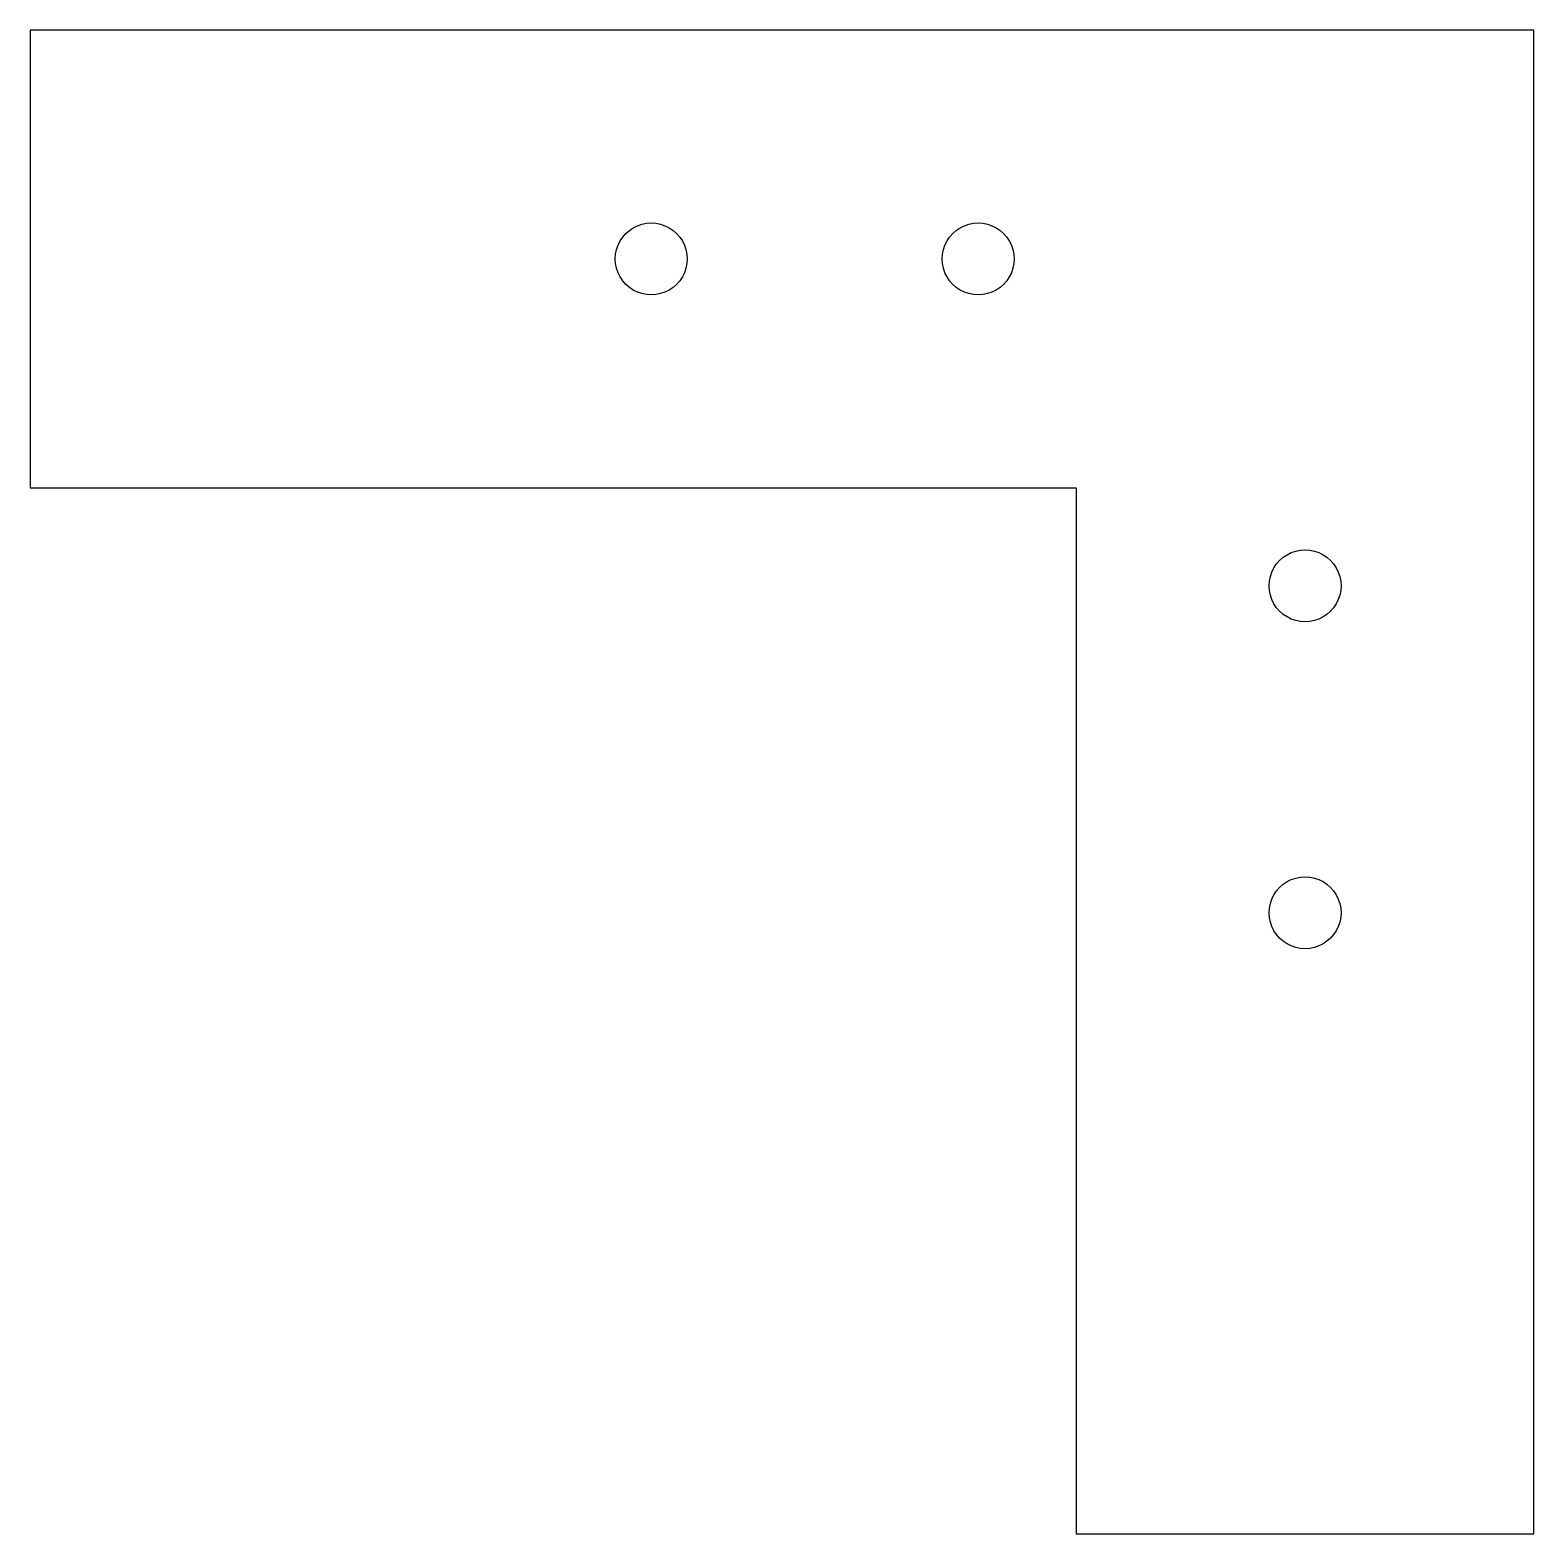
# Model space of a CAD drawing. Header units: metres. Extents: x -78 to 14, y -78 to 14.
import ezdxf

# ---------------------------------------------------------------- set-up
doc = ezdxf.new("R2010")
doc.units = ezdxf.units.M

msp = doc.modelspace()

# ---------------------------------------------------------------- linework, layer by layer
for p, q in [((14, 14), (-78, 14)), ((-78, 14), (-78, -14)), ((14, -78), (14, 14)), ((-41.3393, 1.74538), (-41.1, 1.90524)), ((-41.1, 1.90524), (-40.8419, 2.03253)), ((-40.8419, 2.03253), (-40.5694, 2.12503)), ((-40.5694, 2.12503), (-40.2872, 2.18117)), ((-40.2872, 2.18117), (-40, 2.2)), ((-40, 2.2), (-39.7128, 2.18117)), ((-39.7128, 2.18117), (-39.4306, 2.12503)), ((-39.4306, 2.12503), (-39.1581, 2.03253)), ((-39.1581, 2.03253), (-38.9, 1.90524)), ((-38.9, 1.90524), (-38.6607, 1.74538)), ((-21.3393, 1.74538), (-21.1, 1.90524)), ((-21.1, 1.90524), (-20.8419, 2.03253)), ((-20.8419, 2.03253), (-20.5694, 2.12503)), ((-20.5694, 2.12503), (-20.2872, 2.18117)), ((-20.2872, 2.18117), (-20, 2.2)), ((-20, 2.2), (-19.7128, 2.18117)), ((-19.7128, 2.18117), (-19.4306, 2.12503)), ((-19.4306, 2.12503), (-19.1581, 2.03253)), ((-19.1581, 2.03253), (-18.9, 1.90524)), ((-18.9, 1.90524), (-18.6607, 1.74538)), ((-42.0325, 0.841888), (-41.9052, 1.09999)), ((-41.9052, 1.09999), (-41.7454, 1.33926)), ((-41.7454, 1.33926), (-41.5556, 1.55563)), ((-41.5556, 1.55563), (-41.3393, 1.74538)), ((-38.6607, 1.74538), (-38.4444, 1.55563)), ((-38.4444, 1.55563), (-38.2546, 1.33926)), ((-38.2546, 1.33926), (-38.0947, 1.09999)), ((-38.0947, 1.09999), (-37.9675, 0.841888)), ((-22.0325, 0.841888), (-21.9052, 1.09999)), ((-21.9052, 1.09999), (-21.7454, 1.33926)), ((-21.7454, 1.33926), (-21.5556, 1.55563)), ((-21.5556, 1.55563), (-21.3393, 1.74538)), ((-18.6607, 1.74538), (-18.4444, 1.55563)), ((-18.4444, 1.55563), (-18.2546, 1.33926)), ((-18.2546, 1.33926), (-18.0947, 1.09999)), ((-18.0947, 1.09999), (-17.9675, 0.841888)), ((-42.2, 0), (-42.1812, 0.287155)), ((-42.1812, -0.287155), (-42.2, 0)), ((-42.1812, 0.287155), (-42.125, 0.569397)), ((-42.125, 0.569397), (-42.0325, 0.841888)), ((-37.9675, 0.841888), (-37.875, 0.569397)), ((-37.875, 0.569397), (-37.8188, 0.287155)), ((-37.8188, 0.287155), (-37.8, 0)), ((-37.8, 0), (-37.8188, -0.287155)), ((-22.2, 0), (-22.1812, 0.287155)), ((-22.1812, -0.287155), (-22.2, 0)), ((-22.1812, 0.287155), (-22.125, 0.569397)), ((-22.125, 0.569397), (-22.0325, 0.841888)), ((-17.9675, 0.841888), (-17.875, 0.569397)), ((-17.875, 0.569397), (-17.8188, 0.287155)), ((-17.8188, 0.287155), (-17.8, 0)), ((-17.8, 0), (-17.8188, -0.287155)), ((-42.125, -0.569397), (-42.1812, -0.287155)), ((-42.0325, -0.841888), (-42.125, -0.569397)), ((-41.9052, -1.09999), (-42.0325, -0.841888)), ((-37.9675, -0.841888), (-38.0947, -1.09999)), ((-37.875, -0.569397), (-37.9675, -0.841888)), ((-37.8188, -0.287155), (-37.875, -0.569397)), ((-22.125, -0.569397), (-22.1812, -0.287155)), ((-22.0325, -0.841888), (-22.125, -0.569397)), ((-21.9052, -1.09999), (-22.0325, -0.841888)), ((-17.9675, -0.841888), (-18.0947, -1.09999)), ((-17.875, -0.569397), (-17.9675, -0.841888)), ((-17.8188, -0.287155), (-17.875, -0.569397)), ((-41.7454, -1.33926), (-41.9052, -1.09999)), ((-41.5556, -1.55563), (-41.7454, -1.33926)), ((-41.3393, -1.74538), (-41.5556, -1.55563)), ((-41.1, -1.90524), (-41.3393, -1.74538)), ((-38.6607, -1.74538), (-38.9, -1.90524)), ((-38.4444, -1.55563), (-38.6607, -1.74538)), ((-38.2546, -1.33926), (-38.4444, -1.55563)), ((-38.0947, -1.09999), (-38.2546, -1.33926)), ((-21.7454, -1.33926), (-21.9052, -1.09999)), ((-21.5556, -1.55563), (-21.7454, -1.33926)), ((-21.3393, -1.74538), (-21.5556, -1.55563)), ((-21.1, -1.90524), (-21.3393, -1.74538)), ((-18.6607, -1.74538), (-18.9, -1.90524)), ((-18.4444, -1.55563), (-18.6607, -1.74538)), ((-18.2546, -1.33926), (-18.4444, -1.55563)), ((-18.0947, -1.09999), (-18.2546, -1.33926)), ((-40.8419, -2.03253), (-41.1, -1.90524)), ((-40.5694, -2.12503), (-40.8419, -2.03253)), ((-40.2872, -2.18117), (-40.5694, -2.12503)), ((-40, -2.2), (-40.2872, -2.18117)), ((-39.7128, -2.18117), (-40, -2.2)), ((-39.4306, -2.12503), (-39.7128, -2.18117)), ((-39.1581, -2.03253), (-39.4306, -2.12503)), ((-38.9, -1.90524), (-39.1581, -2.03253)), ((-20.8419, -2.03253), (-21.1, -1.90524)), ((-20.5694, -2.12503), (-20.8419, -2.03253)), ((-20.2872, -2.18117), (-20.5694, -2.12503)), ((-20, -2.2), (-20.2872, -2.18117)), ((-19.7128, -2.18117), (-20, -2.2)), ((-19.4306, -2.12503), (-19.7128, -2.18117)), ((-19.1581, -2.03253), (-19.4306, -2.12503)), ((-18.9, -1.90524), (-19.1581, -2.03253)), ((-78, -14), (-14, -14)), ((-14, -14), (-14, -78)), ((-1.55563, -18.4444), (-1.33926, -18.2546)), ((-1.33926, -18.2546), (-1.09999, -18.0947)), ((-1.09999, -18.0947), (-0.841888, -17.9675)), ((-0.841888, -17.9675), (-0.569397, -17.875)), ((-0.569397, -17.875), (-0.287155, -17.8188)), ((-0.287155, -17.8188), (0, -17.8)), ((0, -17.8), (0.287155, -17.8188)), ((0.287155, -17.8188), (0.569397, -17.875)), ((0.569397, -17.875), (0.841888, -17.9675)), ((0.841888, -17.9675), (1.09999, -18.0947)), ((1.09999, -18.0947), (1.33926, -18.2546)), ((1.33926, -18.2546), (1.55563, -18.4444)), ((-2.12503, -19.4306), (-2.03253, -19.1581)), ((-2.03253, -19.1581), (-1.90524, -18.9)), ((-1.90524, -18.9), (-1.74538, -18.6607)), ((-1.74538, -18.6607), (-1.55563, -18.4444)), ((1.55563, -18.4444), (1.74538, -18.6607)), ((1.74538, -18.6607), (1.90524, -18.9)), ((1.90524, -18.9), (2.03253, -19.1581)), ((2.03253, -19.1581), (2.12503, -19.4306)), ((-2.2, -20), (-2.18117, -19.7128)), ((-2.18117, -20.2872), (-2.2, -20)), ((-2.18117, -19.7128), (-2.12503, -19.4306)), ((2.12503, -19.4306), (2.18117, -19.7128)), ((2.18117, -19.7128), (2.2, -20)), ((2.2, -20), (2.18117, -20.2872)), ((-2.12503, -20.5694), (-2.18117, -20.2872)), ((-2.03253, -20.8419), (-2.12503, -20.5694)), ((-1.90524, -21.1), (-2.03253, -20.8419)), ((-1.74538, -21.3393), (-1.90524, -21.1)), ((1.90524, -21.1), (1.74538, -21.3393)), ((2.03253, -20.8419), (1.90524, -21.1)), ((2.12503, -20.5694), (2.03253, -20.8419)), ((2.18117, -20.2872), (2.12503, -20.5694)), ((-1.55563, -21.5556), (-1.74538, -21.3393)), ((-1.33926, -21.7454), (-1.55563, -21.5556)), ((-1.09999, -21.9052), (-1.33926, -21.7454)), ((-0.841888, -22.0325), (-1.09999, -21.9052)), ((-0.569397, -22.125), (-0.841888, -22.0325)), ((0.841888, -22.0325), (0.569397, -22.125)), ((1.09999, -21.9052), (0.841888, -22.0325)), ((1.33926, -21.7454), (1.09999, -21.9052)), ((1.55563, -21.5556), (1.33926, -21.7454)), ((1.74538, -21.3393), (1.55563, -21.5556)), ((-0.287155, -22.1812), (-0.569397, -22.125)), ((0, -22.2), (-0.287155, -22.1812)), ((0.287155, -22.1812), (0, -22.2)), ((0.569397, -22.125), (0.287155, -22.1812)), ((-1.74538, -38.6607), (-1.55563, -38.4444)), ((-1.55563, -38.4444), (-1.33926, -38.2546)), ((-1.33926, -38.2546), (-1.09999, -38.0947)), ((-1.09999, -38.0947), (-0.841888, -37.9675)), ((-0.841888, -37.9675), (-0.569397, -37.875)), ((-0.569397, -37.875), (-0.287155, -37.8188)), ((-0.287155, -37.8188), (0, -37.8)), ((0, -37.8), (0.287155, -37.8188)), ((0.287155, -37.8188), (0.569397, -37.875)), ((0.569397, -37.875), (0.841888, -37.9675)), ((0.841888, -37.9675), (1.09999, -38.0947)), ((1.09999, -38.0947), (1.33926, -38.2546)), ((1.33926, -38.2546), (1.55563, -38.4444)), ((1.55563, -38.4444), (1.74538, -38.6607)), ((-2.18117, -39.7128), (-2.12503, -39.4306)), ((-2.12503, -39.4306), (-2.03253, -39.1581)), ((-2.03253, -39.1581), (-1.90524, -38.9)), ((-1.90524, -38.9), (-1.74538, -38.6607)), ((1.74538, -38.6607), (1.90524, -38.9)), ((1.90524, -38.9), (2.03253, -39.1581)), ((2.03253, -39.1581), (2.12503, -39.4306)), ((2.12503, -39.4306), (2.18117, -39.7128)), ((-2.2, -40), (-2.18117, -39.7128)), ((-2.18117, -40.2872), (-2.2, -40)), ((-2.12503, -40.5694), (-2.18117, -40.2872)), ((2.18117, -40.2872), (2.12503, -40.5694)), ((2.18117, -39.7128), (2.2, -40)), ((2.2, -40), (2.18117, -40.2872)), ((-2.03253, -40.8419), (-2.12503, -40.5694)), ((-1.90524, -41.1), (-2.03253, -40.8419)), ((-1.74538, -41.3393), (-1.90524, -41.1)), ((-1.55563, -41.5556), (-1.74538, -41.3393)), ((1.74538, -41.3393), (1.55563, -41.5556)), ((1.90524, -41.1), (1.74538, -41.3393)), ((2.03253, -40.8419), (1.90524, -41.1)), ((2.12503, -40.5694), (2.03253, -40.8419)), ((-1.33926, -41.7454), (-1.55563, -41.5556)), ((-1.09999, -41.9052), (-1.33926, -41.7454)), ((-0.841888, -42.0325), (-1.09999, -41.9052)), ((-0.569397, -42.125), (-0.841888, -42.0325)), ((-0.287155, -42.1812), (-0.569397, -42.125)), ((0, -42.2), (-0.287155, -42.1812)), ((0.287155, -42.1812), (0, -42.2)), ((0.569397, -42.125), (0.287155, -42.1812)), ((0.841888, -42.0325), (0.569397, -42.125)), ((1.09999, -41.9052), (0.841888, -42.0325)), ((1.33926, -41.7454), (1.09999, -41.9052)), ((1.55563, -41.5556), (1.33926, -41.7454)), ((-14, -78), (14, -78))]:
    msp.add_line(p, q)

doc.saveas('drawing.dxf')
